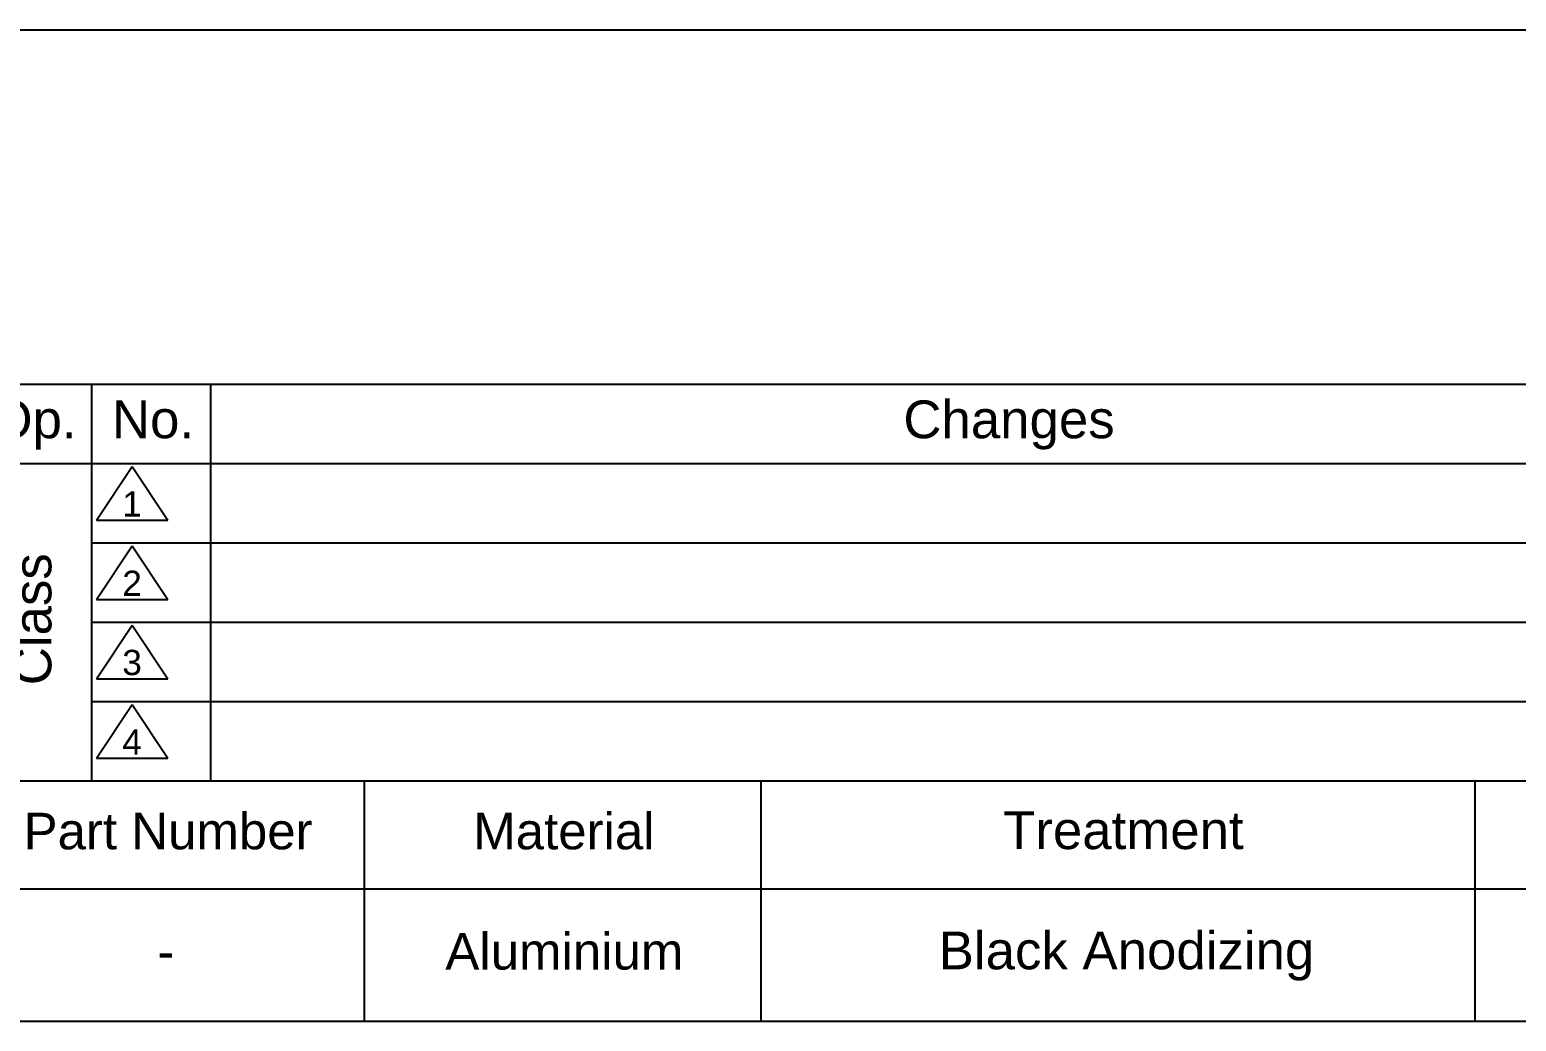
# Model space of a CAD drawing. Header units: millimetres. Extents: x 0 to 420, y 0 to 297.
# Drawn here: x 232.7 to 326.3, y 234.5 to 297 of the extents above; entities that cross this region are included whole.
import ezdxf

# ---------------------------------------------------------------- set-up
doc = ezdxf.new("R2010")
doc.units = ezdxf.units.MM
doc.linetypes.add('SLD-실선', pattern=[0])
doc.layers.add('TABLE', color=3, linetype='SLD-실선', lineweight=25)
doc.layers.add('TEMPLATE', color=3, linetype='SLD-실선', lineweight=25)
doc.styles.add('SLDTEXTSTYLE0', font='Arial Unicode MS')

# ---------------------------------------------------------------- blocks, each defined once
blk = doc.blocks.new('SW_SYMBOL_T#_1')
at = {"layer": 'TABLE', "color": 0}
for p, q in [((-300, 0), (800, 1650)), ((800, 1650), (1900, 0)), ((-300, 0), (1900, 0))]:
    blk.add_line(p, q, dxfattribs=at)
at = {"layer": 'TABLE', "color": 0, "insert": (800, 500), "char_height": 776, "attachment_point": 5, "style": 'SLDTEXTSTYLE0'}
blk.add_mtext('1', dxfattribs=at)
blk = doc.blocks.new('SW_SYMBOL_T#_2')
at = {"layer": 'TABLE', "color": 0}
for p, q in [((-300, 0), (800, 1650)), ((800, 1650), (1900, 0)), ((-300, 0), (1900, 0))]:
    blk.add_line(p, q, dxfattribs=at)
at = {"layer": 'TABLE', "color": 0, "insert": (800, 500), "char_height": 776, "attachment_point": 5, "style": 'SLDTEXTSTYLE0'}
blk.add_mtext('2', dxfattribs=at)
blk = doc.blocks.new('SW_SYMBOL_T#_3')
at = {"layer": 'TABLE', "color": 0}
for p, q in [((-300, 0), (800, 1650)), ((800, 1650), (1900, 0)), ((-300, 0), (1900, 0))]:
    blk.add_line(p, q, dxfattribs=at)
at = {"layer": 'TABLE', "color": 0, "insert": (800, 500), "char_height": 776, "attachment_point": 5, "style": 'SLDTEXTSTYLE0'}
blk.add_mtext('3', dxfattribs=at)
blk = doc.blocks.new('SW_SYMBOL_T#_4')
at = {"layer": 'TABLE', "color": 0}
for p, q in [((-300, 0), (800, 1650)), ((800, 1650), (1900, 0)), ((-300, 0), (1900, 0))]:
    blk.add_line(p, q, dxfattribs=at)
at = {"layer": 'TABLE', "color": 0, "insert": (800, 500), "char_height": 776, "attachment_point": 5, "style": 'SLDTEXTSTYLE0'}
blk.add_mtext('4', dxfattribs=at)
blk = doc.blocks.new('SW_TABLEANNOTATION_0')
at = {"layer": 'TABLE', "color": 0}
for p, q in [((0, 0), (7.5, 0)), ((7.5, 0), (7.5, -5)), ((7.5, 0), (15, 0)), ((15, 0), (15, -5)), ((15, 0), (115, 0)), ((0, -5), (7.5, -5)), ((0, -5), (7.5, -5)), ((7.5, -5), (7.5, -10)), ((7.5, -5), (15, -5)), ((15, -5), (15, -10)), ((15, -5), (115, -5)), ((7.5, -10), (7.5, -15)), ((7.5, -10), (15, -10)), ((15, -10), (15, -15)), ((15, -10), (115, -10)), ((7.5, -15), (7.5, -20)), ((7.5, -15), (15, -15)), ((15, -15), (15, -20)), ((15, -15), (115, -15)), ((7.5, -20), (7.5, -25)), ((7.5, -20), (15, -20)), ((15, -20), (15, -25)), ((15, -20), (115, -20)), ((0, -25), (7.5, -25)), ((7.5, -25), (15, -25)), ((15, -25), (115, -25))]:
    blk.add_line(p, q, dxfattribs=at)
at = {"layer": 'TABLE', "color": 0, "xscale": 0.0020453303, "yscale": 0.0020453303, "zscale": 0.0020453303}
for name, p in [('SW_SYMBOL_T#_1', (8.413, -8.564)), ('SW_SYMBOL_T#_2', (8.413, -13.564)), ('SW_SYMBOL_T#_3', (8.413, -18.564)), ('SW_SYMBOL_T#_4', (8.413, -23.564))]:
    blk.add_blockref(name, p, dxfattribs=at)
at = {"layer": 'TABLE', "color": 0, "char_height": 2.3813, "attachment_point": 1, "style": 'SLDTEXTSTYLE0'}
for s, insert in [('Changes', (58.65, -1.02)), ('Op.', (1.192, -1.02)), ('No.', (8.781, -1.02))]:
    blk.add_mtext(s, dxfattribs=dict(at, insert=insert))
at = {"layer": 'TABLE', "color": 0, "insert": (2.582, -18.969), "char_height": 2.3813, "attachment_point": 1, "rotation": 89.99998, "style": 'SLDTEXTSTYLE0'}
blk.add_mtext('Class', dxfattribs=at)
blk = doc.blocks.new('SW_TABLEANNOTATION_1')
at = {"layer": 'TABLE', "color": 0}
for p, q in [((0, 0), (25, 0)), ((25, 0), (25, -6.803)), ((25, 0), (50, 0)), ((50, 0), (50, -6.803)), ((50, 0), (95, 0)), ((95, 0), (95, -6.803)), ((95, 0), (115, 0)), ((0, -6.803), (25, -6.803)), ((25, -6.803), (50, -6.803)), ((25, -6.803), (25, -15.153)), ((50, -6.803), (95, -6.803)), ((50, -6.803), (50, -15.153)), ((95, -6.803), (115, -6.803)), ((95, -6.803), (95, -15.153)), ((0, -15.153), (25, -15.153)), ((25, -15.153), (50, -15.153)), ((50, -15.153), (95, -15.153)), ((95, -15.153), (115, -15.153))]:
    blk.add_line(p, q, dxfattribs=at)
at = {"layer": 'TABLE', "color": 0, "attachment_point": 1, "style": 'SLDTEXTSTYLE0'}
for s, insert, char_height in [('Part Number', (3.546, -2.016), 2.3), ('Material', (31.881, -2.016), 2.3), ('Treatment', (65.268, -1.921), 2.3813), ('Aluminium', (30.124, -9.593), 2.3), ('Black Anodizing', (61.211, -9.497), 2.38125), ('-', (11.975, -9.593), 2.3)]:
    blk.add_mtext(s, dxfattribs=dict(at, insert=insert, char_height=char_height))

msp = doc.modelspace()

# ---------------------------------------------------------------- linework, layer by layer
at = {"layer": 'TEMPLATE'}
for p, q in [((0, 297), (420, 297)), ((20.94318, 274.6588), (399.05682, 274.6588))]:
    msp.add_line(p, q, dxfattribs=at)

# ---------------------------------------------------------------- block references
at = {"layer": 'TABLE'}
for name, p in [('SW_TABLEANNOTATION_0', (229.05682, 274.6588)), ('SW_TABLEANNOTATION_1', (228.72295, 249.66852))]:
    msp.add_blockref(name, p, dxfattribs=at)

doc.saveas('drawing.dxf')
